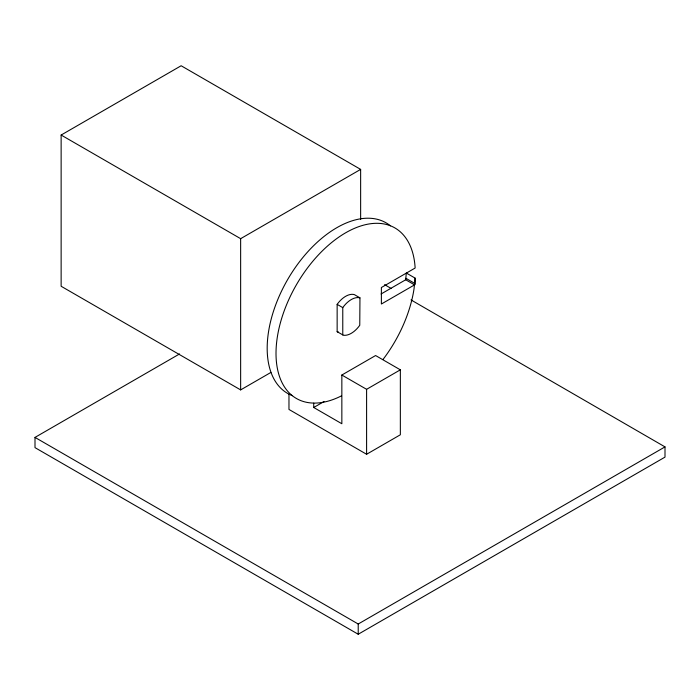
<?xml version="1.0" encoding="UTF-8"?>
<svg xmlns="http://www.w3.org/2000/svg" width="700" height="700" viewBox="0 0 700 700"><rect width="100%" height="100%" fill="white"/><g stroke="black" fill="none" stroke-linecap="round" stroke-linejoin="round"><path stroke-width="1.05" d="M381.08 293.991L405.703 279.773L406.306 273.026L415.135 278.127L415.135 284.533L381.386 304.01L381.386 287.516L415.135 268.03A98.473 56.849 -60 0 0 344.181 233.66A98.473 56.849 -60 0 0 276.027 351.706A98.473 56.849 -60 0 0 341.267 395.964M382.953 359.546A98.473 56.849 -60 0 0 414.041 288.776L415.135 278.127M270.882 372.444L240.642 389.9L61.136 286.265L61.136 135.039L181.143 65.756L360.64 169.391L360.64 219.441M61.136 135.039L240.642 238.674L360.64 169.391M411.014 299.924L665 446.889L665 457.117L358.216 634.244L35 447.632L35 437.404L179.559 353.946M313.723 403.165L313.723 407.496L341.845 423.736L341.845 375.025L375.594 355.539L400.348 369.828L400.348 434.779L366.599 454.265L288.969 409.447L288.969 394.293M313.723 407.496L324.039 401.546M341.845 375.025L366.599 389.314L400.348 369.828M35 437.404L358.216 624.015L665 446.889M337.146 331.686L343.332 335.213A20.685 11.944 -60 0 0 359.765 325.281L359.957 297.85L354.34 294.604A20.685 11.944 -60 0 0 337.146 304.36L337.146 331.686L337.706 331.966A20.685 11.944 -60 0 0 338.494 332.062M405.895 278.294L414.724 283.395M405.703 279.773L414.531 284.874M384.571 284.655L391.178 288.47M337.146 304.36L342.773 307.615A20.685 11.944 -60 0 1 359.957 297.85M366.599 389.314L366.599 454.265M358.216 624.015L358.216 634.244M342.773 307.615L342.773 334.933M240.642 238.674L240.642 389.9M292.425 395.675A98.473 56.849 -60 0 1 287.578 279.676A98.473 56.849 -60 0 1 390.46 225.873"/></g></svg>
